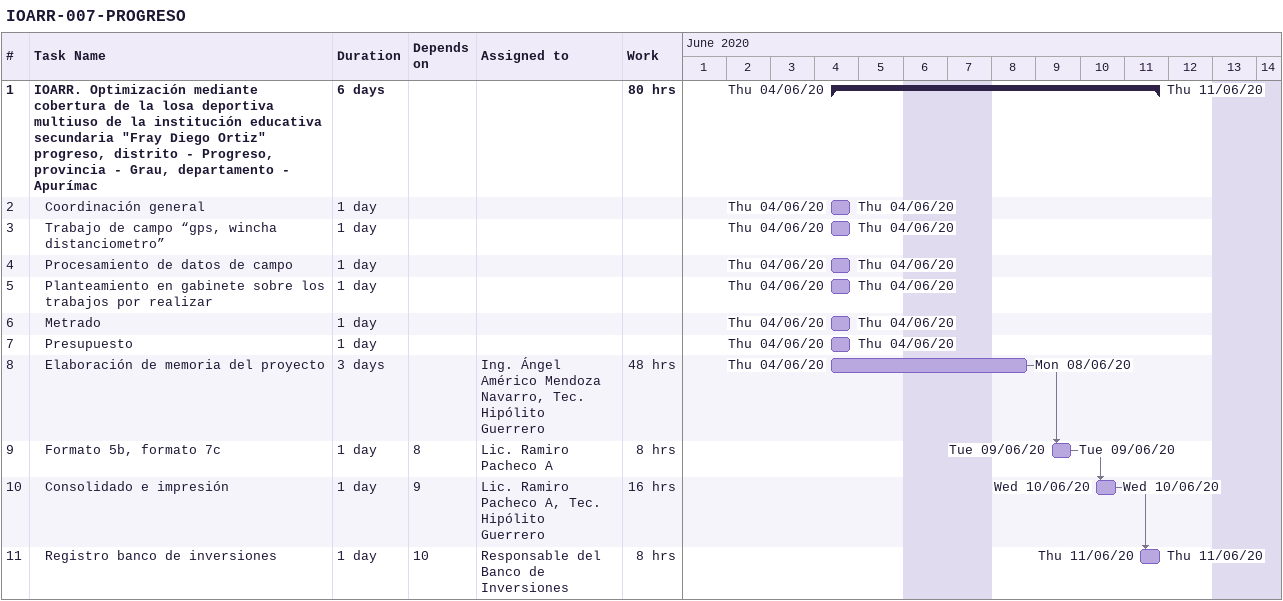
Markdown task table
IOARR-007-PROGRESO

| ID | Level | Task | Duration | Start | Finish | Predecessors | Resources | Work (h) |
|---|---|---|---|---|---|---|---|---|
| 1 | 1 | **IOARR. Optimización mediante cobertura de la losa deportiva multiuso de la institución educativa secundaria "Fray Diego Ortiz" progreso, distrito - Progreso, provincia - Grau, departamento - Apurímac** | 6d | 2020-06-04 | 2020-06-11 |  |  | 80 |
| 2 | 2 | Coordinación general | 1d | 2020-06-04 | 2020-06-04 |  |  |  |
| 3 | 2 | Trabajo de campo “gps, wincha distanciometro” | 1d | 2020-06-04 | 2020-06-04 |  |  |  |
| 4 | 2 | Procesamiento de datos de campo | 1d | 2020-06-04 | 2020-06-04 |  |  |  |
| 5 | 2 | Planteamiento en gabinete sobre los trabajos por realizar | 1d | 2020-06-04 | 2020-06-04 |  |  |  |
| 6 | 2 | Metrado | 1d | 2020-06-04 | 2020-06-04 |  |  |  |
| 7 | 2 | Presupuesto | 1d | 2020-06-04 | 2020-06-04 |  |  |  |
| 8 | 2 | Elaboración de memoria del proyecto | 3d | 2020-06-04 | 2020-06-08 |  | Ing. Ángel Américo Mendoza Navarro, Tec. Hipólito Guerrero | 48 |
| 9 | 2 | Formato 5b, formato 7c | 1d | 2020-06-09 | 2020-06-09 | 8 | Lic. Ramiro Pacheco A | 8 |
| 10 | 2 | Consolidado e impresión | 1d | 2020-06-10 | 2020-06-10 | 9 | Lic. Ramiro Pacheco A, Tec. Hipólito Guerrero | 16 |
| 11 | 2 | Registro banco de inversiones | 1d | 2020-06-11 | 2020-06-11 | 10 | Responsable del Banco de Inversiones | 8 |
